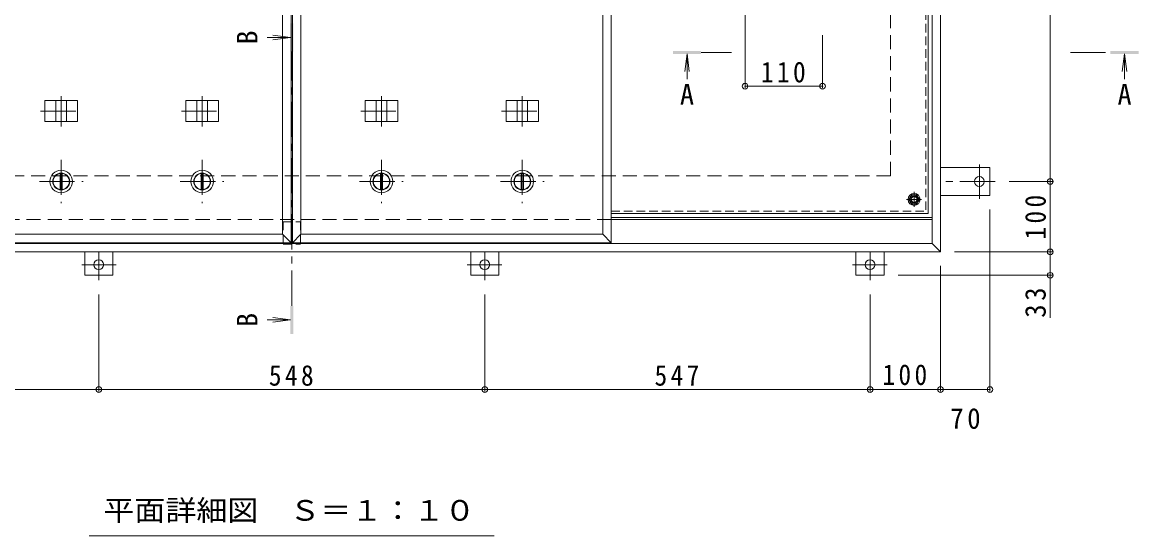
# Model space of a CAD drawing. Units: millimetres at full size, sheet at 1:10. Extents: x -2686 to 2789, y -1962 to 1769.
# Drawn here: x -1844 to -259, y -330 to 399 of the extents above; entities that cross this region are included whole.
import ezdxf
from ezdxf.enums import TextEntityAlignment as Align

# ---------------------------------------------------------------- set-up
doc = ezdxf.new("R2010")
doc.units = ezdxf.units.MM
doc.header["$LTSCALE"] = 10
doc.header["$PDMODE"] = 32
doc.header["$PDSIZE"] = 8
for name, pattern in [('CHAIN1', [8, 5, -1, 1, -1]), ('DASHED1', [1.8, 1.2, -0.6]), ('DASHED2', [3, 2, -1])]:
    doc.linetypes.add(name, pattern=pattern)
for name, color, linetype, lineweight in [('0-1_躯体', 2, 'DASHED2', 9), ('0-2_仕上', 4, 'Continuous', 9), ('0-3_建具', 4, 'Continuous', 9), ('0-4_その他', 7, 'Continuous', 9), ('0-5_寸法', 7, 'Continuous', 9), ('0-6_ハッチ', 6, 'Continuous', 9), ('0-7_021', 5, 'Continuous', 5), ('0-A_061', 3, 'CHAIN1', 9), ('0-B_062', 2, 'Continuous', 9), ('0-C_084', 2, 'Continuous', 9), ('0-E_090', 3, 'Continuous', 9), ('0-F_092', 7, 'Continuous', 9)]:
    doc.layers.add(name, color=color, linetype=linetype, lineweight=lineweight)
doc.styles.add('ＭＳ ゴシック', font='')
doc.styles.get('ＭＳ ゴシック').set_extended_font_data('MS Gothic')

msp = doc.modelspace()

# ---------------------------------------------------------------- linework, layer by layer
at = {"layer": '0-1_躯体'}
for p, q in [((-611.35, 180.92), (-611.35, 780.92)), ((-2311.35, 180.92), (-611.35, 180.92)), ((-1007.85, 118.92), (-2370.35, 118.92))]:
    msp.add_line(p, q, dxfattribs=at)
at = {"layer": '0-1_躯体', "linetype": 'Continuous'}
msp.add_line((-552.35, 118.92), (-1007.85, 118.92), dxfattribs=at)
at = {"layer": '0-2_仕上'}
for p, q in [((-1462.35, 85.92), (-1462.35, 875.92)), ((-1460.35, 85.92), (-1460.35, 875.92)), ((-1007.85, 85.92), (-1007.85, 875.92)), ((-1474.35, 97.92), (-1474.35, 863.92)), ((-1019.85, 97.92), (-1019.85, 863.92)), ((-1463.35, 377.46), (-1488.13, 380.73)), ((-1463.35, 377.46), (-1496.12, 377.46)), ((-1463.35, 377.46), (-1488.13, 374.2)), ((-900.24, 354.04), (-903.5, 329.26)), ((-900.24, 354.04), (-900.24, 318.44)), ((-900.24, 354.04), (-896.98, 329.26)), ((-279.04, 354.04), (-282.31, 329.26)), ((-279.04, 354.04), (-275.78, 329.26)), ((-279.04, 354.04), (-279.04, 318.44)), ((-1463.35, -23.71), (-1496.12, -23.71)), ((-1463.35, -23.71), (-1488.13, -20.45)), ((-1463.35, -23.71), (-1488.13, -26.97))]:
    msp.add_line(p, q, dxfattribs=at)
at = {"layer": '0-2_仕上', "linetype": 'CHAIN1'}
for p, q in [((-1461.35, -3.71), (-1461.35, 357.46)), ((-837.24, 356.04), (-880.24, 356.04)), ((-356.04, 356.04), (-299.04, 356.04))]:
    msp.add_line(p, q, dxfattribs=at)
at = {"layer": '0-2_仕上'}
for points in [[(-1448.35, 97.92), (-1448.35, 863.92), (-1460.35, 875.92)], [(-1902.85, 97.92), (-1914.85, 85.92), (-1462.35, 85.92)], [(-1902.85, 97.92), (-1474.35, 97.92), (-1462.35, 85.92)], [(-1448.35, 97.92), (-1460.35, 85.92), (-1007.85, 85.92)], [(-1448.35, 97.92), (-1019.85, 97.92), (-1007.85, 85.92)]]:
    msp.add_lwpolyline(points, dxfattribs=at)
for points in [[(-1459.35, 397.46), (-1463.35, 397.46), (-1459.35, 357.46), (-1463.35, 357.46)], [(-920.24, 354.04), (-920.24, 358.04), (-880.24, 354.04), (-880.24, 358.04)], [(-299.04, 354.04), (-299.04, 358.04), (-259.04, 354.04), (-259.04, 358.04)], [(-1463.35, -43.71), (-1459.35, -43.71), (-1463.35, -3.71), (-1459.35, -3.71)]]:
    msp.add_solid(points, dxfattribs=at)
at = {"layer": '0-3_建具', "color": 2}
for p, q in [((-540.35, 72.92), (-540.35, 888.92)), ((-552.35, 84.92), (-552.35, 876.92)), ((-552.35, 118.92), (-1007.85, 118.92)), ((-552.35, 84.92), (-2370.35, 84.92)), ((-540.35, 72.92), (-552.35, 84.92)), ((-540.35, 72.92), (-2382.35, 72.92))]:
    msp.add_line(p, q, dxfattribs=at)
at = {"layer": '0-3_建具'}
for p, q in [((-1811.69, 287.92), (-1765.51, 287.92)), ((-1811.69, 257.92), (-1811.69, 287.92)), ((-1796.1, 257.92), (-1796.1, 287.92)), ((-1781.1, 257.92), (-1781.1, 287.92)), ((-1765.51, 257.92), (-1765.51, 287.92)), ((-1611.69, 287.92), (-1565.51, 287.92)), ((-1611.69, 257.92), (-1611.69, 287.92)), ((-1596.1, 257.92), (-1596.1, 287.92)), ((-1581.1, 257.92), (-1581.1, 287.92)), ((-1565.51, 257.92), (-1565.51, 287.92)), ((-1357.19, 287.92), (-1311.01, 287.92)), ((-1357.19, 257.92), (-1357.19, 287.92)), ((-1341.6, 257.92), (-1341.6, 287.92)), ((-1326.6, 257.92), (-1326.6, 287.92)), ((-1311.01, 257.92), (-1311.01, 287.92)), ((-1157.19, 287.92), (-1111.01, 287.92)), ((-1157.19, 257.92), (-1157.19, 287.92)), ((-1141.6, 257.92), (-1141.6, 287.92)), ((-1126.6, 257.92), (-1126.6, 287.92)), ((-1111.01, 257.92), (-1111.01, 287.92)), ((-1811.69, 257.92), (-1765.51, 257.92)), ((-1611.69, 257.92), (-1565.51, 257.92)), ((-1357.19, 257.92), (-1311.01, 257.92)), ((-1157.19, 257.92), (-1111.01, 257.92))]:
    msp.add_line(p, q, dxfattribs=at)
at = {"layer": '0-3_建具', "linetype": 'CHAIN1'}
for p, q in [((-1788.6, 250.81), (-1788.6, 294.04)), ((-1588.6, 250.81), (-1588.6, 294.04)), ((-1334.1, 250.81), (-1334.1, 294.04)), ((-1134.1, 250.81), (-1134.1, 294.04)), ((-1818.01, 272.92), (-1759.19, 272.92)), ((-1618.01, 272.92), (-1559.19, 272.92)), ((-1363.51, 272.92), (-1304.69, 272.92)), ((-1163.51, 272.92), (-1104.69, 272.92))]:
    msp.add_line(p, q, dxfattribs=at)
at = {"layer": '0-4_その他'}
msp.add_line((-1173.85, -330.11), (-1748.85, -330.11), dxfattribs=at)
at = {"layer": '0-5_寸法'}
msp.add_line((-384.58, 39.72), (-384.58, -20.62), dxfattribs=at)
at = {"layer": '0-5_寸法', "linetype": 'DASHED1'}
for points in [[(-1473.65, 115.72), (-1449.05, 115.72), (-1449.05, 83.72)], [(-1473.65, 115.72), (-1473.65, 83.72), (-1449.05, 83.72)]]:
    msp.add_lwpolyline(points, dxfattribs=at)
at = {"layer": '0-6_ハッチ'}
for p, q in [((-1007.85, 121.92), (-552.35, 121.92)), ((-1007.85, 118.92), (-552.35, 118.92))]:
    msp.add_line(p, q, dxfattribs=at)
at = {"layer": '0-7_021'}
for radius in [5, 4.19]:
    msp.add_circle((-577.85, 147.42), radius, dxfattribs=at)
at = {"layer": '0-A_061', "linetype": 'DASHED1'}
for p in [(-561.05, 504.68), (-1007.85, 130.62)]:
    msp.add_line(p, (-561.05, 130.62), dxfattribs=at)
at = {"layer": '0-A_061', "linetype": 'Continuous'}
for q in [(-557.85, 503.44), (-1007.85, 127.42)]:
    msp.add_line((-557.85, 127.42), q, dxfattribs=at)
at = {"layer": '0-A_061'}
for p, q in [((-567.17, 147.42), (-588.53, 147.42)), ((-577.85, 136.74), (-577.85, 158.1))]:
    msp.add_line(p, q, dxfattribs=at)
at = {"layer": '0-B_062'}
for p, q in [((-585.35, 147.42), (-581.6, 153.92)), ((-581.6, 153.92), (-574.1, 153.92)), ((-570.35, 147.42), (-574.1, 153.92)), ((-570.35, 147.42), (-574.1, 140.92))]:
    msp.add_line(p, q, dxfattribs=at)
msp.add_lwpolyline([(-585.35, 147.42), (-581.6, 140.92), (-574.1, 140.92)], dxfattribs=at)
for radius in [8.5, 6.5]:
    msp.add_circle((-577.85, 147.42), radius, dxfattribs=at)
at = {"layer": '0-C_084', "linetype": 'CHAIN1'}
for p, q in [((-1788.6, 203.92), (-1788.6, 141.92)), ((-1588.6, 203.92), (-1588.6, 141.92)), ((-1334.1, 203.92), (-1334.1, 141.92)), ((-1134.1, 203.92), (-1134.1, 141.92)), ((-1819.6, 172.92), (-1757.6, 172.92)), ((-1619.6, 172.92), (-1557.6, 172.92)), ((-1365.1, 172.92), (-1303.1, 172.92)), ((-1165.1, 172.92), (-1103.1, 172.92))]:
    msp.add_line(p, q, dxfattribs=at)
at = {"layer": '0-C_084'}
for p, q in [((-1790.1, 161.52), (-1790.1, 184.33)), ((-1787.1, 161.52), (-1787.1, 184.33)), ((-1590.1, 161.52), (-1590.1, 184.33)), ((-1587.1, 161.52), (-1587.1, 184.33)), ((-1335.6, 161.52), (-1335.6, 184.33)), ((-1332.6, 161.52), (-1332.6, 184.33)), ((-1135.6, 161.52), (-1135.6, 184.33)), ((-1132.6, 161.52), (-1132.6, 184.33))]:
    msp.add_line(p, q, dxfattribs=at)
for centre, radius in [((-1788.6, 172.92), 16), ((-1788.6, 172.92), 12), ((-1788.6, 172.92), 11.5), ((-1588.6, 172.92), 16), ((-1588.6, 172.92), 12), ((-1588.6, 172.92), 11.5), ((-1334.1, 172.92), 16), ((-1334.1, 172.92), 12), ((-1334.1, 172.92), 11.5), ((-1134.1, 172.92), 16), ((-1134.1, 172.92), 12), ((-1134.1, 172.92), 11.5)]:
    msp.add_circle(centre, radius, dxfattribs=at)
at = {"layer": '0-E_090'}
for p, q in [((-540.35, 192.92), (-470.15, 192.92)), ((-470.15, 152.92), (-470.15, 192.92)), ((-540.35, 152.92), (-470.15, 152.92)), ((-1755.35, 72.92), (-1755.35, 39.72)), ((-1715.35, 72.92), (-1715.35, 39.72)), ((-1207.35, 72.92), (-1207.35, 39.72)), ((-1167.35, 72.92), (-1167.35, 39.72)), ((-660.35, 72.92), (-660.35, 39.72)), ((-620.35, 72.92), (-620.35, 39.72)), ((-1715.35, 39.72), (-1755.35, 39.72)), ((-1207.35, 39.72), (-1167.35, 39.72)), ((-660.35, 39.72), (-620.35, 39.72))]:
    msp.add_line(p, q, dxfattribs=at)
at = {"layer": '0-E_090', "linetype": 'CHAIN1'}
for p, q in [((-485.15, 148.08), (-485.15, 196.97)), ((-462.99, 172.92), (-540.35, 172.92)), ((-1735.35, 32.57), (-1735.35, 72.72)), ((-1187.35, 32.57), (-1187.35, 72.72)), ((-640.35, 32.57), (-640.35, 72.72)), ((-1710.51, 54.72), (-1759.39, 54.72)), ((-1212.19, 54.72), (-1163.3, 54.72)), ((-665.19, 54.72), (-616.3, 54.72))]:
    msp.add_line(p, q, dxfattribs=at)
at = {"layer": '0-E_090'}
for centre in [(-485.15, 172.92), (-1735.35, 54.72), (-1187.35, 54.72), (-640.35, 54.72)]:
    msp.add_circle(centre, 7, dxfattribs=at)
at = {"layer": '0-F_092'}
for p, q in [((-384.58, 788.92), (-384.58, 172.92)), ((-817.85, 305.27), (-817.85, 410.42)), ((-707.85, 305.27), (-707.85, 380.54)), ((-707.85, 308.27), (-817.85, 308.27)), ((-381.58, 172.92), (-442.99, 172.92)), ((-384.58, 172.92), (-384.58, 72.92)), ((-470.15, -125.53), (-470.15, 132.92)), ((-381.58, 72.92), (-520.35, 72.92)), ((-384.58, 72.92), (-384.58, 39.72)), ((-540.35, -125.53), (-540.35, 52.92)), ((-381.58, 39.72), (-600.35, 39.72)), ((-1735.35, -125.53), (-1735.35, 12.57)), ((-1187.35, -125.53), (-1187.35, 12.57)), ((-640.35, -125.53), (-640.35, 12.57)), ((-2282.35, -122.53), (-1735.35, -122.53)), ((-1735.35, -122.53), (-1187.35, -122.53)), ((-1187.35, -122.53), (-640.35, -122.53)), ((-640.35, -122.53), (-540.35, -122.53)), ((-540.35, -122.53), (-470.15, -122.53))]:
    msp.add_line(p, q, dxfattribs=at)
for p in [(-817.85, 308.27), (-707.85, 308.27), (-384.58, 172.92), (-384.58, 72.92), (-384.58, 39.72), (-1735.35, -122.53), (-1187.35, -122.53), (-640.35, -122.53), (-540.35, -122.53), (-470.15, -122.53)]:
    msp.add_point(p, dxfattribs=at)

# ---------------------------------------------------------------- texts
at = {"layer": '0-4_その他', "color": 2, "style": 'ＭＳ ゴシック', "width": 1.1}
msp.add_text('平面詳細図\u3000Ｓ＝１：１０', height=29.33, dxfattribs=at).set_placement((-1728.85, -317.61), align=Align.BOTTOM_LEFT)
at = {"layer": '0-5_寸法', "color": 2, "style": 'ＭＳ ゴシック'}
for p in [(-1501.21, 367.46), (-1501.21, -33.71)]:
    msp.add_text('B', height=29.33, rotation=90, dxfattribs=at).set_placement(p, align=Align.BOTTOM_LEFT)
for p in [(-910.24, 273.34), (-289.04, 273.34)]:
    msp.add_text('A', height=29.33, dxfattribs=at).set_placement(p, align=Align.BOTTOM_LEFT)
at = {"layer": '0-F_092', "color": 2, "char_height": 29.33, "attachment_point": 7, "style": 'ＭＳ ゴシック'}
for s, insert in [('\\T1.27;\\W0.9;110', (-795.35, 313.27)), ('\\T1.27;\\W0.9;548', (-1493.85, -117.53)), ('\\T1.27;\\W0.9;547', (-946.35, -117.53)), ('\\T1.27;\\W0.9;100', (-622.85, -116.53)), ('\\T1.27;\\W0.95;70', (-526.5, -178.71))]:
    msp.add_mtext(s, dxfattribs=dict(at, insert=insert))
at = {"layer": '0-F_092', "color": 2, "char_height": 29.33, "attachment_point": 7, "rotation": 90, "style": 'ＭＳ ゴシック'}
for s, insert in [('\\T1.27;\\W0.9;100', (-390.58, 90.42)), ('\\T1.27;\\W0.95;33', (-390.58, -20.62))]:
    msp.add_mtext(s, dxfattribs=dict(at, insert=insert))

doc.saveas('drawing.dxf')
